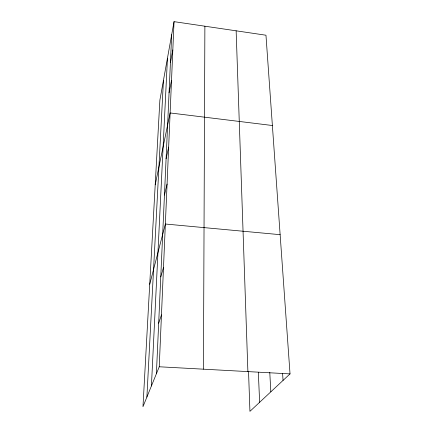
<?xml version="1.0" encoding="UTF-8"?>
<svg xmlns="http://www.w3.org/2000/svg" width="433" height="433" viewBox="0 0 433 433"><rect width="100%" height="100%" fill="white"/><g stroke="black" fill="none" stroke-linecap="round" stroke-linejoin="round"><path stroke-width="0.65" d="M203.44 369.181L204.885 26.202M174.039 21.65L159.885 100.115L142.971 406.69L159.241 366.773L174.039 21.65L265.965 35.219L290.029 373.895L249.933 411.35L248.526 371.233M156.394 373.76L171.679 34.727M151.42 385.96L167.447 58.206M146.89 397.083L163.452 80.359M170.418 62.763L172.827 49.925M169.059 92.808L171.522 80.278M155.214 184.81L170.126 112.948L272.379 125.51M166.088 158.787L168.659 147.123M164.448 195.104L167.073 184.036M149.726 284.275L165.363 224.018L280.135 234.675M160.757 276.914L163.495 267.47M158.673 323.207L161.466 314.867M159.241 366.773L290.029 373.895M282.614 373.679L283.047 380.418M269.781 372.412L270.82 391.838M258.328 372.25L259.638 402.284M236.137 30.813L247.893 371.601"/></g></svg>
